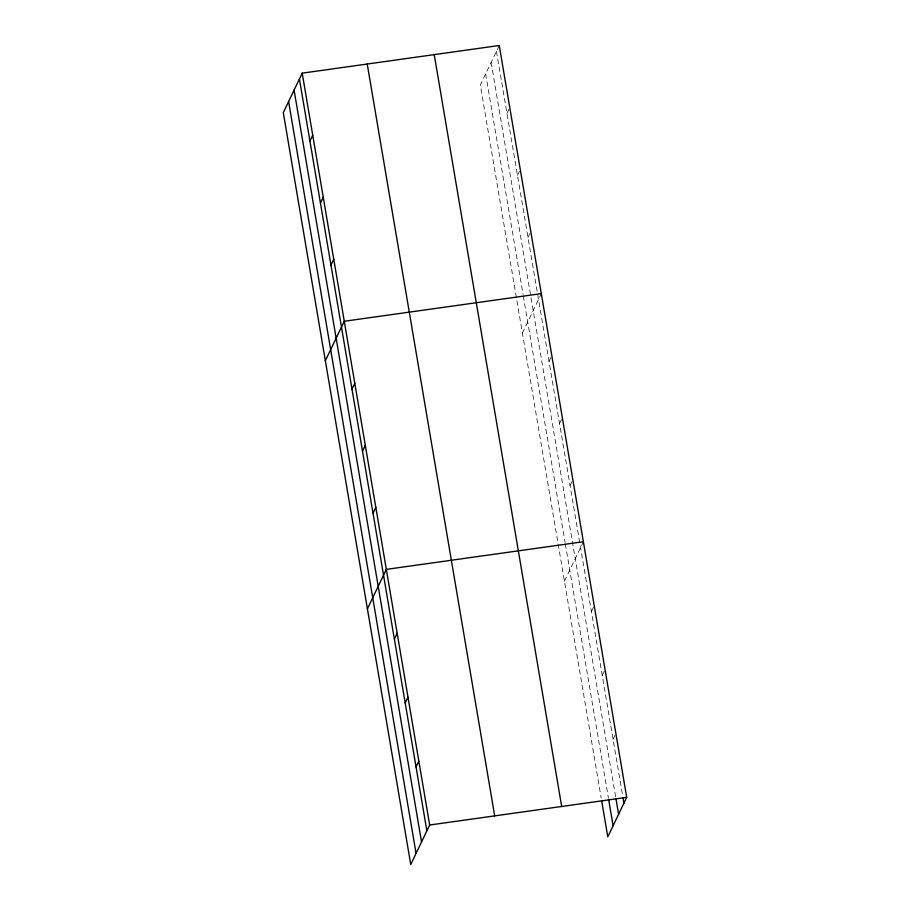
<?xml version="1.0" encoding="UTF-8"?>
<svg xmlns="http://www.w3.org/2000/svg" width="910" height="910" viewBox="0 0 910 910"><rect width="100%" height="100%" fill="white"/><g stroke="black" fill="none" stroke-linecap="round" stroke-linejoin="round"><path stroke-width="0.68" stroke-dasharray="4.55 3.41" d="M499.249 45.5L480.332 84.994L601.191 797.956M506.972 113.375L509.771 107.528M517.483 175.402L519.724 170.727M528.005 237.43L530.234 232.755M522.397 333.105L541.313 293.611M549.026 361.486L551.824 355.639M559.548 423.514L561.788 418.839M570.058 485.542L572.299 480.867M564.45 581.217L583.378 541.723M591.409 611.474L593.65 606.799M602.249 675.379L605.048 669.544M613.078 739.295L615.319 734.62M496.45 51.347L622.736 796.25M491.138 62.449L615.763 797.626M485.656 73.892L523.034 294.43M523.273 295.807L565.099 542.542M565.337 543.93L608.403 797.956"/><path stroke-width="1.36" d="M302.211 73.153L283.294 112.647L410.751 864.5L429.668 825.006L302.211 73.153L499.249 45.5L626.706 797.353L607.789 836.847L601.669 800.732M309.923 141.016L312.733 135.18M320.445 203.044L323.243 197.208M330.956 265.072L333.754 259.236M325.348 360.758L344.276 321.264L541.313 293.611M351.988 389.127L354.786 383.292M362.51 451.155L365.308 445.32M373.02 513.183L375.819 507.348M367.412 608.87L386.329 569.376L583.378 541.723M394.371 639.127L397.17 633.28M405.2 703.032L407.998 697.185M416.041 766.937L418.839 761.101M429.668 825.006L626.706 797.353M622.975 797.638L623.907 803.2M616.002 799.026L618.595 814.302M608.631 799.344L613.112 825.745M434.229 54.623L561.686 806.476M367.23 64.03L494.687 815.883M299.413 78.988L426.87 830.841M294.089 90.101L421.546 841.955M288.606 101.533L416.063 853.398"/></g></svg>
